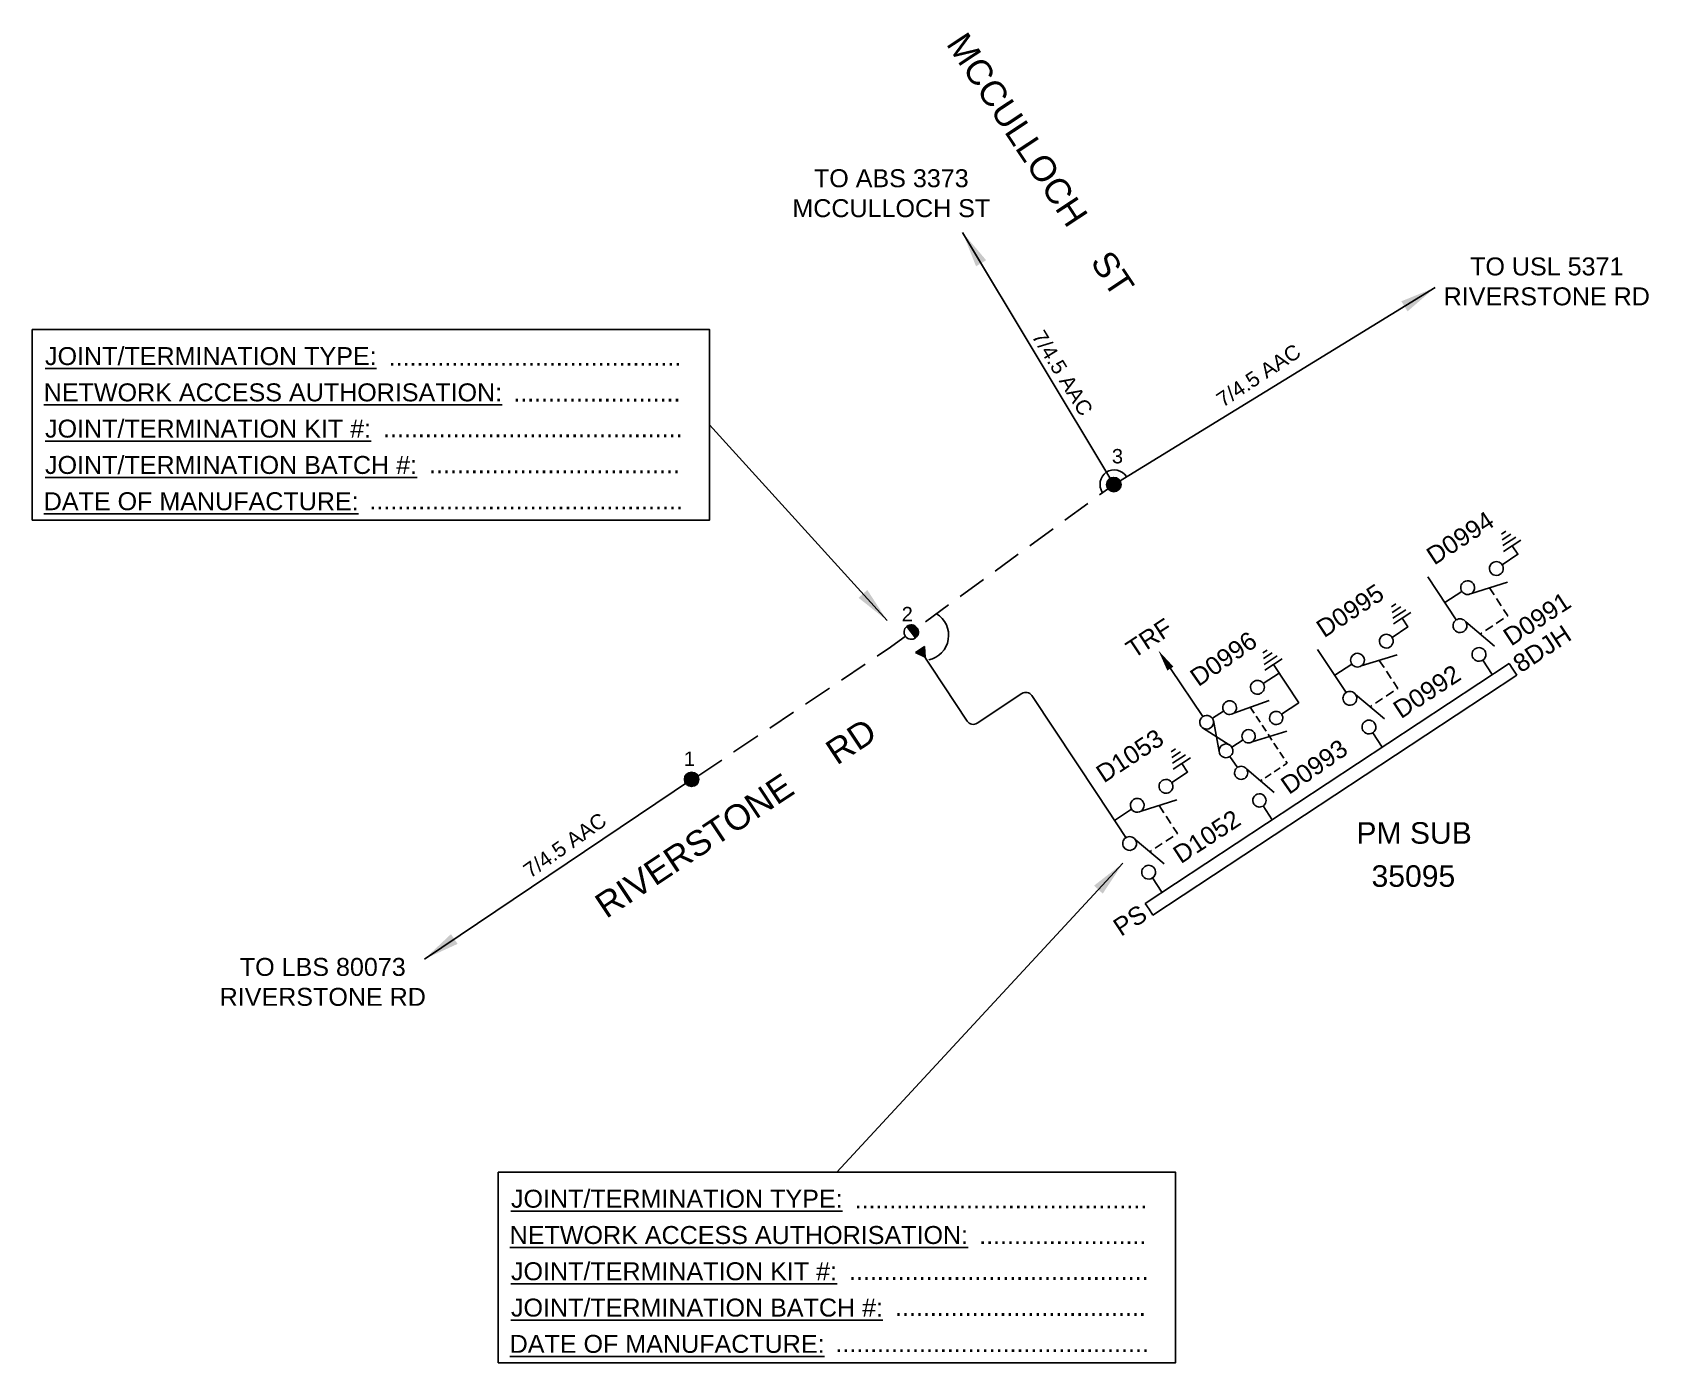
# Model space of a CAD drawing. Header units: metres. Extents: x 302064 to 305578, y 6265466 to 6271990.
# Drawn here: x 303459.3 to 303684.4, y 6269599.6 to 6269784.9 of the extents above; entities that cross this region are included whole.
import ezdxf
from ezdxf.enums import TextEntityAlignment as Align

# ---------------------------------------------------------------- set-up
doc = ezdxf.new("R2010")
doc.units = ezdxf.units.M
doc.linetypes.add('Cable New OH', pattern=[6, 4, -2])
doc.linetypes.add('DASHED', pattern=[0.75, 0.5, -0.25])
doc.layers.get('0').update_dxf_attribs({"color": 6})
for name, color, linetype in [('_User Miscellaneous1', 7, 'Continuous'), ('_User Miscellaneous3', 7, 'Continuous'), ('SupportsOH_SP_TR_HV_LV_SL_NEW', 7, 'Continuous')]:
    doc.layers.add(name, color=color, linetype=linetype)
doc.styles.add('ARIAL', font='arial.ttf', dxfattribs={"height": 2})
doc.styles.add('POLE_LABEL', font='arial.ttf')
doc.styles.get("Standard").update_dxf_attribs({"font": 'arial.ttf'})
doc.styles.add('SWITCH_LABEL', font='arial.ttf', dxfattribs={"height": 2.5})
doc.linetypes.add('Cable 1A', pattern='A,7,-3,["/",Standard,S=1.5,R=0,X=-1.8,Y=-0.7],-0.001', length=10.001)
doc.dimstyles.new('GISCAD Dim Style', dxfattribs={"dimtxt": 2.5, "dimasz": 3, "dimexe": 1.25, "dimexo": 0.625, "dimtad": 1, "dimtoh": 1, "dimdec": 1, "dimtxsty": 'ARIAL', "dimcen": 2.5, "dimadec": 0, "dimazin": 0, "dimtfac": 1, "dimtdec": 1, "dimtmove": 0, "dimatfit": 3, "dimfxl": 1.25, "dimarcsym": 0})

# ---------------------------------------------------------------- blocks, each defined once
blk = doc.blocks.new('POLE_EXT')
blk.add_hatch(color=256).paths.add_polyline_path([(-1, 0, 1), (1, 0, 1)])
blk.add_lwpolyline([(-1, 0, 1), (1, 0, 1)], format="xyb", close=True)
for tag, height, flags, p in [('pNumber', 2.5, 8, (-17.84, 2.07)), ('OWNED_BY', 0.2, 9, (1.35, -0.4)), ('SPECIAL_USE', 0.2, 9, (1.35, -0.8)), ('STATE', 0.2, 9, (1.35, -1)), ('cLV', 0.2, 9, (1.35, -1.4)), ('hDepth', 0.2, 9, (1.35, -1.6)), ('hDia', 0.2, 9, (1.35, -1.8)), ('cHV', 0.2, 9, (1.35, -2)), ('PARENT', 0.2, 9, (1.35, -0.6)), ('USAGE', 0.2, 9, (1.35, -1.2)), ('LBRACKET', 0.2, 9, (1.35, -2.2)), ('cLinedev', 0.2, 9, (1.35, -3.4)), ('pExisting', 0.2, 9, (1.35, -3.8)), ('pFooting', 0.2, 9, (1.35, -4.4)), ('pNew', 0.2, 9, (1.35, -4.6)), ('LExisting', 0.2, 9, (1.35, -2.4)), ('LANTNUMBER', 0.2, 9, (1.35, -2.6)), ('LOther', 0.2, 9, (1.35, -2.8)), ('LRemove', 0.2, 9, (1.35, -3)), ('LEGEND', 0.2, 9, (1.35, -3.2)), ('LOCATION', 0.2, 9, (1.35, -3.6)), ('PFNUMBER', 0.2, 9, (1.35, -4)), ('NEWPFNUMBER', 0.2, 9, (1.35, -4.2)), ('pRelocate', 0.2, 9, (1.35, -5)), ('pRemove', 0.2, 9, (1.35, -5.2)), ('pReplace', 0.2, 9, (1.35, -5.4)), ('pStay', 0.2, 9, (1.35, -5.6)), ('pType', 0.2, 9, (1.35, -5.8)), ('cspan', 0.2, 9, (1.35, -6)), ('STREETNAME', 0.2, 9, (1.35, -6.2)), ('SUBURB', 0.2, 9, (1.35, -6.4)), ('NOTES', 0.2, 9, (1.35, -6.6)), ('MAINTAINED_BY', 0.2, 9, (1.36, -6.81)), ('OPERATED_BY', 0.2, 9, (1.36, -7.01))]:
    blk.add_attdef(tag, text='', height=height, dxfattribs=dict(flags=flags)).set_placement(p, align=Align.MIDDLE_LEFT)
at = {"style": 'POLE_LABEL'}
for tag, height, flags, p in [('ASSET_NUM', 2.5, 8, (2, 2)), ('STRUCTURE_PLANT_NUMBER', 0.2, 9, (1.35, 0.03)), ('STREET_CODE', 0.2, 9, (1.35, -0.2))]:
    blk.add_attdef(tag, text='', height=height, dxfattribs=dict(at, flags=flags)).set_placement(p, align=Align.MIDDLE_LEFT)
at = {"flags": 1}
blk.add_attdef('Z', (1.35, -7.33), '', height=0.2, dxfattribs=at)
blk = doc.blocks.new('UGOH_NEW')
blk.add_hatch(color=256).paths.add_polyline_path([(-0.75, 1.7), (0.75, 1.7), (0, 3)])
blk.add_lwpolyline([(-0.75, 1.7), (0.75, 1.7), (0, 3)], close=True)
for tag, flags, p in [('CONSTRUCTED_VOLTAGE', 9, (1.5, 0)), ('ACTUAL_STATUS', 9, (1.5, -1.6)), ('OPERATING_VOLTAGE', 9, (1.5, -0.2)), ('ORIENTATION', 9, (1.5, -0.4)), ('STATE', 9, (1.5, -0.6)), ('OWNED_BY', 9, (1.5, -1)), ('OPERATED_BY', 9, (1.5, -1.2)), ('TYPE', 1, (1.5, -2)), ('USAGE', 9, (1.5, -0.8)), ('MAINTAINED_BY', 9, (1.5, -1.4)), ('NUMBER_OF_PHASES', 9, (1.5, -1.8))]:
    blk.add_attdef(tag, text='', height=0.2, dxfattribs=dict(flags=flags)).set_placement(p, align=Align.MIDDLE_LEFT)
blk = doc.blocks.new('A$C1D9B5587')
for p, q in [((33.59, 11.94), (33.58, 14.34)), ((34.19, 12.25), (34.18, 14.05)), ((34.79, 12.55), (34.79, 13.75)), ((35.39, 12.85), (35.39, 13.45)), ((30.37, 10.34), (31.58, 6.14)), ((24.99, 5), (29.18, 3.76)), ((32.38, 5.34), (32.38, 2.97)), ((29.98, 2.97), (35.98, 2.97))]:
    blk.add_line(p, q)
for points in [[(32.39, 10.94), (32.39, 13.14), (33.59, 13.14)], [(24.38, 2.97), (22.38, 2.97)]]:
    blk.add_lwpolyline(points)
for points in [[(31.59, 10.14, 1), (33.19, 10.14, 1)], [(31.58, 6.14, 1), (33.18, 6.14, 1)], [(25.17, 2.17, 1), (25.18, 3.77, 1)], [(29.17, 2.16, 1), (29.18, 3.76, 1)]]:
    blk.add_lwpolyline(points, format="xyb", close=True)
at = {"linetype": 'DASHED', "ltscale": 2, "flags": 128}
blk.add_lwpolyline([(30.97, 8.24), (27.08, 8.24), (27.08, 4.38)], dxfattribs=at)
blk = doc.blocks.new('8DJH FSU')
at = {"layer": '_User Miscellaneous3'}
for p, q in [((299400.64, 6277093.37), (299404.78, 6277091.87)), ((299401.89, 6277094.68), (299403.61, 6277090.63)), ((299396.61, 6277086.17), (299399.17, 6277090.74)), ((299389.74, 6277087.59), (299390.23, 6277088.12)), ((299390.02, 6277086.84), (299391, 6277087.89)), ((299390.3, 6277086.09), (299391.77, 6277087.67)), ((299390.59, 6277085.33), (299392.55, 6277087.44)), ((299392.62, 6277085.41), (299394.42, 6277087.36)), ((299400.42, 6277083.05), (299402.68, 6277087.55)), ((299409.15, 6277083.36), (299406.57, 6277087.68)), ((299396.26, 6277082.03), (299398.22, 6277084.14))]:
    blk.add_line(p, q, dxfattribs=at)
at = {"layer": '_User Miscellaneous3', "flags": 128}
for points in [[(299394.49, 6277100.46), (299400.34, 6277094.91)], [(299400.36, 6277093.55), (299399.11, 6277092.17)], [(299403.87, 6277090.24), (299402.62, 6277088.85)], [(299405.21, 6277090.28), (299406.54, 6277088.99)]]:
    blk.add_lwpolyline(points, dxfattribs=at)
at = {"layer": '_User Miscellaneous3'}
for points in [[(299400.37, 6277093.55, 1), (299401.69, 6277094.94, 1)], [(299399.17, 6277090.74, 1), (299397.83, 6277092.11, 1)], [(299403.86, 6277090.25, 1), (299405.18, 6277091.64, 1)], [(299395.75, 6277087.38, 1), (299394.4, 6277088.75, 1)], [(299402.68, 6277087.55, 1), (299401.32, 6277088.8, 1)], [(299407.82, 6277089.03, 1), (299406.57, 6277087.68, 1)], [(299399.54, 6277084.17, 1), (299398.19, 6277085.42, 1)], [(299411.2, 6277085.9, 1), (299409.95, 6277084.54, 1)]]:
    blk.add_lwpolyline(points, format="xyb", close=True, dxfattribs=at)
at = {"layer": '_User Miscellaneous3', "linetype": 'DASHED', "ltscale": 2, "flags": 128}
blk.add_lwpolyline([(299397.97, 6277088.6), (299404.84, 6277082.25), (299407.86, 6277085.52)], dxfattribs=at)
at = {"layer": '_User Miscellaneous3'}
for points in [[(299396.26, 6277082.03), (299391.57, 6277086.39)], [(299411.25, 6277084.59), (299412.94, 6277083.03)]]:
    blk.add_lwpolyline(points, dxfattribs=at)
blk.add_solid([(299394.15, 6277100.09), (299392.29, 6277102.5), (299394.83, 6277100.83)], dxfattribs=at)
blk = doc.blocks.new('NOTE_JOINTS & TERMINATIONS')
blk.add_lwpolyline([(0, -26.52), (94.31, -26.52), (94.31, 0), (0, 0)], close=True)
at = {"style": 'ARIAL'}
for s, p in [('%%UJOINT/TERMINATION TYPE:', (1.77, -4.94)), ('%%UNETWORK ACCESS AUTHORISATION:', (1.59, -9.99)), ('%%UJOINT/TERMINATION KIT #:', (1.77, -15.04)), ('%%UJOINT/TERMINATION BATCH #:', (1.77, -20.1)), ('%%UDATE OF MANUFACTURE:', (1.59, -25.15))]:
    blk.add_text(s, height=2.5, dxfattribs=at).set_placement(p)
for tag, p in [('JOINT_OR_TERMINATION_TYPE', (49.61, -5.03)), ('NETWORK_ACCESS_AUTHORISATION_NUMBER', (66.97, -10.02)), ('JOINT_OR_TERMINATION_KIT_NUMBER', (48.84, -14.99)), ('JOINT_OR_TERMINATION_BATCH_NUMBER', (55.24, -20)), ('DATE_OF_MANUFACTURE', (46.94, -25.03))]:
    blk.add_attdef(tag, p, '', height=2.5, dxfattribs=at)
blk = doc.blocks.new('POLE_REPLACE_NEW')
for tag, flags, p in [('cLinedev', 9, (1.5, -3.2)), ('LANTNUMBER', 9, (1.5, -2.4)), ('LOther', 9, (1.5, -2.6)), ('LRemove', 9, (1.5, -2.8)), ('LEGEND', 9, (1.5, -3)), ('pExisting', 9, (1.5, -3.4)), ('PFNUMBER', 9, (1.5, -3.6)), ('NEWPFNUMBER', 9, (1.5, -3.8)), ('pFooting', 9, (1.5, -4)), ('pNew', 9, (1.5, -4.2)), ('pNumber', 9, (1.5, -4.4)), ('pRelocate', 9, (1.5, -4.6)), ('cspan', 9, (1.5, -5.6)), ('SUBURB', 9, (1.5, -5.8)), ('STREETNAME', 9, (1.5, -6)), ('OPERATED_BY', 9, (1.5, -6.6)), ('pRemove', 9, (1.5, -4.8)), ('pReplace', 9, (1.5, -5)), ('pStay', 9, (1.5, -5.2)), ('pType', 9, (1.5, -5.4)), ('LOCATION', 9, (1.5, -6.2)), ('NOTES', 9, (1.5, -6.4)), ('MAINTAINED_BY', 9, (1.5, -6.8)), ('Z', 1, (1.5, -7))]:
    blk.add_attdef(tag, text='', height=0.2, dxfattribs=dict(flags=flags)).set_placement(p, align=Align.MIDDLE_LEFT)
blk.add_wipeout([(0, 1), (-0.13, 0.99), (-0.25, 0.97), (-0.37, 0.93), (-0.48, 0.88), (-0.59, 0.81), (-0.68, 0.73), (-0.77, 0.64), (-0.84, 0.54), (-0.9, 0.43), (-0.95, 0.31), (-0.98, 0.19), (-1, 0.06), (-1, -0.06), (-0.98, -0.19), (-0.95, -0.31), (-0.9, -0.43), (-0.84, -0.54), (-0.77, -0.64), (-0.68, -0.73), (-0.59, -0.81), (-0.48, -0.88), (-0.37, -0.93), (-0.25, -0.97), (-0.13, -0.99), (0, -1), (0.13, -0.99), (0.25, -0.97), (0.37, -0.93), (0.48, -0.88), (0.59, -0.81), (0.68, -0.73), (0.77, -0.64), (0.84, -0.54), (0.9, -0.43), (0.95, -0.31), (0.98, -0.19), (1, -0.06), (1, 0.06), (0.98, 0.19), (0.95, 0.31), (0.9, 0.43), (0.84, 0.54), (0.77, 0.64), (0.68, 0.73), (0.59, 0.81), (0.48, 0.88), (0.37, 0.93), (0.25, 0.97), (0.13, 0.99)])
h = blk.add_hatch(color=256)
edge = h.paths.add_edge_path()
edge.add_arc((0, 0), 1, 270, 450)
edge.add_line((0, 1), (0, -1))
blk.add_lwpolyline([(0, 1), (0, -1)])
at = {"lineweight": -3}
blk.add_arc((0, 0), 1, 90, 270, dxfattribs=at)
blk.add_arc((0, 0), 1, 270, 90)
for tag, height, flags, p in [('ASSET_NUM', 2.5, 8, (2, 2)), ('STREET_CODE', 0.2, 9, (1.5, 0)), ('OWNED_BY', 0.2, 9, (1.5, -0.2)), ('SPECIAL_USE', 0.2, 9, (1.5, -0.6)), ('STATE', 0.2, 9, (1.5, -0.8)), ('cLV', 0.2, 9, (1.5, -1.2)), ('cHV', 0.2, 9, (1.5, -1.8)), ('PARENT', 0.2, 9, (1.5, -0.4)), ('USAGE', 0.2, 9, (1.5, -1)), ('hDepth', 0.2, 9, (1.5, -1.4)), ('hDia', 0.2, 9, (1.5, -1.6)), ('LBRACKET', 0.2, 9, (1.5, -2)), ('LExisting', 0.2, 9, (1.5, -2.2))]:
    blk.add_attdef(tag, text='', height=height, dxfattribs=dict(flags=flags)).set_placement(p, align=Align.MIDDLE_LEFT)
at = {"style": 'POLE_LABEL', "flags": 9}
blk.add_attdef('STRUCTURE_PLANT_NUMBER', text='', height=0.2, dxfattribs=at).set_placement((1.5, 0.24), align=Align.MIDDLE_LEFT)

msp = doc.modelspace()

# ---------------------------------------------------------------- linework, layer by layer
at = {"layer": '_User Miscellaneous1', "lineweight": 25}
for p, q in [((303664.933, 6269696.993), (303614.268, 6269663.571)), ((303665.99, 6269695.39), (303615.325, 6269661.968)), ((303664.933, 6269696.993), (303665.462, 6269696.192)), ((303665.99, 6269695.39), (303665.462, 6269696.192)), ((303614.268, 6269663.571), (303614.797, 6269662.77)), ((303615.325, 6269661.968), (303614.797, 6269662.77))]:
    msp.add_line(p, q, dxfattribs=at)
at = {"layer": '_User Miscellaneous1', "linetype": 'Cable New OH', "lineweight": 25}
msp.add_lwpolyline([(303551.979, 6269681.331), (303556.989, 6269684.683), (303578.798, 6269699.279), (303609.919, 6269721.945)], dxfattribs=at)
at = {"layer": '_User Miscellaneous1', "lineweight": 25}
for points in [[(303608.832, 6269723.658, 0.3912895), (303608.284, 6269720.824)], [(303611.655, 6269723.052, 0.3913992), (303608.825, 6269723.669)]]:
    msp.add_lwpolyline(points, format="xyb", dxfattribs=at)
at = {"layer": '_User Miscellaneous1', "linetype": 'Cable 1A', "lineweight": 25, "flags": 128}
msp.add_lwpolyline([(303582.883, 6269698.95), (303589.471, 6269688.98, 0.4142054), (303590.856, 6269688.697), (303597.086, 6269692.813, -0.4138365), (303598.471, 6269692.531), (303607.597, 6269678.759)], format="xyb", dxfattribs=at)

# ---------------------------------------------------------------- block references
at = {"layer": '_User Miscellaneous1', "lineweight": 25}
ref = msp.add_blockref('NOTE_JOINTS & TERMINATIONS', (303459.29, 6269743.502), dxfattribs=at)
ref.add_attrib('JOINT_OR_TERMINATION_TYPE', '..........................................', (303508.905, 6269738.474), dxfattribs={"layer": '0', "lineweight": -2, "height": 2.49999})
ref.add_attrib('NETWORK_ACCESS_AUTHORISATION_NUMBER', '........................', (303526.258, 6269733.485), dxfattribs={"layer": '0', "lineweight": -2, "height": 2.49999})
ref.add_attrib('JOINT_OR_TERMINATION_KIT_NUMBER', '...........................................', (303508.126, 6269728.513), dxfattribs={"layer": '0', "lineweight": -2, "height": 2.49999})
ref.add_attrib('JOINT_OR_TERMINATION_BATCH_NUMBER', '....................................', (303514.535, 6269723.504), dxfattribs={"layer": '0', "lineweight": -2, "height": 2.49999})
ref.add_attrib('DATE_OF_MANUFACTURE', '.............................................', (303506.227, 6269718.473), dxfattribs={"layer": '0', "lineweight": -2, "height": 2.49999})
for p in [(303609.887, 6269721.925), (303551.093, 6269680.867)]:
    msp.add_blockref('POLE_EXT', p, dxfattribs=at)
ref = msp.add_blockref('A$C1D9B5587', (303674.398, 6269671.083), dxfattribs=dict(at, xscale=-1.2, yscale=1.2, zscale=1.2, rotation=303.4110549627243))
ref.add_attrib('ASSET_NUM', 'D0991', dxfattribs={"layer": '0', "height": 2.5, "rotation": 33.36049, "style": 'SWITCH_LABEL'}).set_placement((303664.51, 6269700.389), align=Align.MIDDLE_LEFT)
ref = msp.add_blockref('A$C1D9B5587', (303659.067, 6269660.97), dxfattribs=dict(at, xscale=-1.2, yscale=1.2, zscale=1.2, rotation=303.4110549627243))
ref.add_attrib('ASSET_NUM', 'D0992', dxfattribs={"layer": '0', "height": 2.5, "rotation": 33.36049, "style": 'SWITCH_LABEL'}).set_placement((303649.178, 6269690.275), align=Align.MIDDLE_LEFT)
at = {"layer": '_User Miscellaneous1', "lineweight": 25, "rotation": 333.4300415176536}
msp.add_blockref('UGOH_NEW', (303582.168, 6269696.68), dxfattribs=at)
at = {"layer": '_User Miscellaneous1', "lineweight": 25, "xscale": -1, "rotation": 80.5736909572867}
msp.add_blockref('8DJH FSU', (6544993.434, 5536991.102), dxfattribs=at)
at = {"layer": '_User Miscellaneous1', "lineweight": 25}
ref = msp.add_blockref('A$C1D9B5587', (303628.393, 6269640.76), dxfattribs=dict(at, xscale=-1.2, yscale=1.2, zscale=1.2, rotation=303.4110549627243))
ref.add_attrib('ASSET_NUM', 'D1052', dxfattribs={"layer": '0', "height": 2.5, "rotation": 33.36049, "style": 'SWITCH_LABEL'}).set_placement((303618.531, 6269670.082), align=Align.MIDDLE_LEFT)
ref = msp.add_blockref('NOTE_JOINTS & TERMINATIONS', (303524.172, 6269626.159), dxfattribs=at)
ref.add_attrib('JOINT_OR_TERMINATION_TYPE', '..........................................', (303573.787, 6269621.131), dxfattribs={"layer": '0', "lineweight": -2, "height": 2.49999})
ref.add_attrib('NETWORK_ACCESS_AUTHORISATION_NUMBER', '........................', (303591.14, 6269616.142), dxfattribs={"layer": '0', "lineweight": -2, "height": 2.49999})
ref.add_attrib('JOINT_OR_TERMINATION_KIT_NUMBER', '...........................................', (303573.008, 6269611.169), dxfattribs={"layer": '0', "lineweight": -2, "height": 2.49999})
ref.add_attrib('JOINT_OR_TERMINATION_BATCH_NUMBER', '....................................', (303579.417, 6269606.161), dxfattribs={"layer": '0', "lineweight": -2, "height": 2.49999})
ref.add_attrib('DATE_OF_MANUFACTURE', '.............................................', (303571.109, 6269601.13), dxfattribs={"layer": '0', "lineweight": -2, "height": 2.49999})

# ---------------------------------------------------------------- texts
for s, rotation, p in [('MCCULLOCH    ST', 303.46246, (303586.46, 6269783.304)), ('RIVERSTONE     RD', 33.63309, (303539.204, 6269661.396))]:
    msp.add_text(s, height=3.5, rotation=rotation, dxfattribs=at).set_placement(p)
for s, rotation, p in [('D0994', 33.36183, (303658.11, 6269714.488)), ('D0995', 33.36183, (303642.779, 6269704.375)), ('TRF', 33.36183, (303614.802, 6269700.537)), ('D0996', 34.99968, (303625.151, 6269697.669)), ('D1053', 33.36183, (303612.111, 6269684.166)), ('D0993', 34.99968, (303637.774, 6269682.644))]:
    msp.add_text(s, height=2.5, rotation=rotation, dxfattribs=at).set_placement(p, align=Align.MIDDLE_CENTER)
at = {"layer": '_User Miscellaneous1', "lineweight": 25, "style": 'ARIAL'}
for s, p in [('8DJH', (303669.509, 6269699.069, 29.962)), ('PS', (303612.141, 6269661.245, 29.962))]:
    msp.add_text(s, height=2.5, rotation=33.42668, dxfattribs=at).set_placement(p, align=Align.MIDDLE_CENTER)
at = {"layer": '_User Miscellaneous1', "lineweight": 25, "char_height": 2.5, "attachment_point": 2, "style": 'ARIAL'}
for s, width, insert in [('\\pt52.5;TO ABS 3373 MCCULLOCH ST ', 41.32287, (303578.901, 6269765.83)), ('TO USL 5371 RIVERSTONE RD ', 34.10401, (303670.173, 6269753.55)), ('TO LBS 80073 RIVERSTONE RD ', 34.10401, (303499.734, 6269656))]:
    msp.add_mtext_dynamic_manual_height_columns(s, width=width, gutter_width=17.5, heights=[10.798], dxfattribs=dict(at, insert=insert))
at = {"layer": '_User Miscellaneous1', "lineweight": 25, "char_height": 2.5, "width": 23.21823, "attachment_point": 1, "line_spacing_factor": 1.2}
for insert, rotation in [((303597.478, 6269748.005), 301.55699), ((303619.667, 6269731.527), 33.43787), ((303523.253, 6269665.782), 35.23903)]:
    msp.add_mtext('\\pi5.1025;{\\H0.83335x;\\C7;7/4.5 AAC}', dxfattribs=dict(at, insert=insert, rotation=rotation))
at = {"layer": '_User Miscellaneous1', "lineweight": 25, "char_height": 2, "width": 4.42822, "attachment_point": 1}
for s, insert in [('\\pi1.5593;3', (303608.058, 6269726.874)), ('\\pi1.5518;2', (303578.797, 6269704.883)), ('\\pi1.8458;1', (303548.168, 6269684.747))]:
    msp.add_mtext(s, dxfattribs=dict(at, insert=insert))
at = {"layer": '_User Miscellaneous1', "lineweight": 25, "insert": (303641.571, 6269674.906), "char_height": 3, "width": 19.71264, "attachment_point": 1, "line_spacing_factor": 1.2}
msp.add_mtext('\\pi2.0954;PM SUB \\P\\pi4.2011;35095', dxfattribs=at)

# ---------------------------------------------------------------- leaders
at = {"layer": '_User Miscellaneous1', "lineweight": 25}
for points in [[(303588.829, 6269757.032), (303609.887, 6269721.925)], [(303654.618, 6269749.356), (303609.919, 6269721.945)], [(303578.311, 6269702.993), (303553.6, 6269730.242)], [(303513.896, 6269655.846), (303551.093, 6269680.867)], [(303611.137, 6269669.181), (303571.327, 6269626.159)]]:
    msp.add_leader(points, dimstyle='GISCAD Dim Style', override={"dimasz": 5, "dimgap": 0.625, "dimtad": 0, "dimfxl": 0.18}, dxfattribs=at)

# ---------------------------------------------------------------- next in the draw order: block references
at = {"layer": 'SupportsOH_SP_TR_HV_LV_SL_NEW', "rotation": 37.58444458267455}
msp.add_blockref('POLE_REPLACE_NEW', (303581.675, 6269701.374), dxfattribs=at)

# ---------------------------------------------------------------- next in the draw order: linework, layer by layer
at = {"layer": '_User Miscellaneous1', "lineweight": 25}
msp.add_lwpolyline([(303585.188, 6269703.933, -0.6812235), (303584.106, 6269697.501)], format="xyb", dxfattribs=at)

doc.saveas('drawing.dxf')
